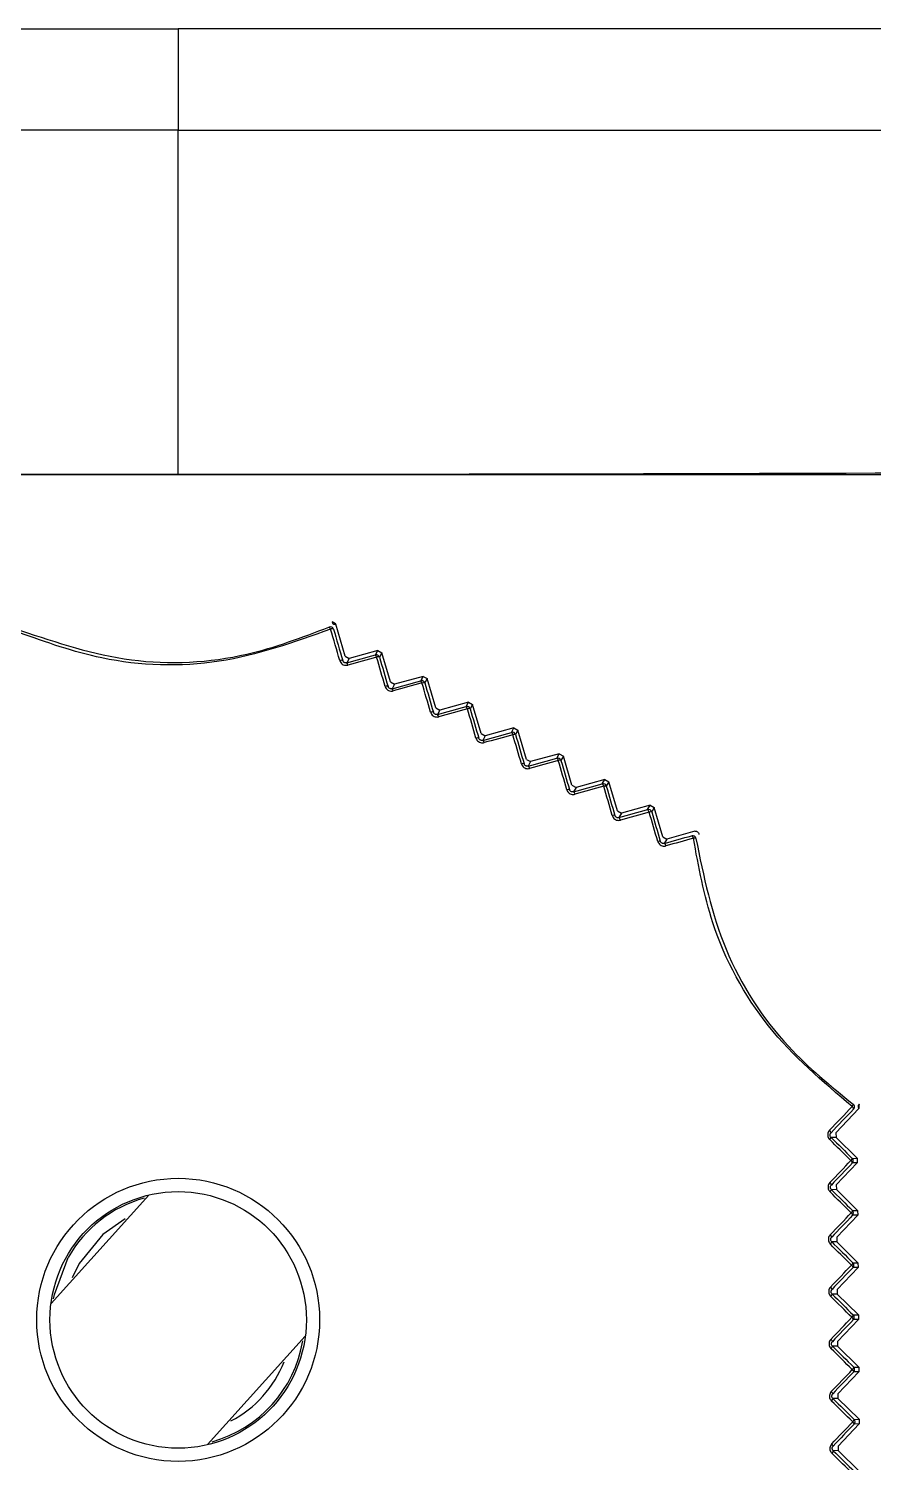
# Model space of a CAD drawing. Extents: x 9.3 to 87.2, y 1.1 to 68.8.
# Drawn here: x 37.992 to 39.012, y 12.281 to 14.011 of the extents above; entities that cross this region are included whole.
import ezdxf

# ---------------------------------------------------------------- set-up
doc = ezdxf.new("R2010")
doc.units = 0
doc.header["$MEASUREMENT"] = 0
doc.layers.add('OBJECT', color=7, linetype='CONTINUOUS')

msp = doc.modelspace()

# ---------------------------------------------------------------- linework, layer by layer
at = {"layer": 'OBJECT'}
for p, q in [((36.6113, 14.0108), (38.1725, 14.0108)), ((38.1725, 14.0108), (38.1725, 13.8885)), ((39.7338, 14.0108), (38.1725, 14.0108)), ((38.1725, 13.8885), (36.5655, 13.8885)), ((38.1725, 13.4728), (38.1725, 13.8885)), ((38.1725, 13.8885), (39.7731, 13.8885)), ((38.1725, 13.4728), (37.0975, 13.4728)), ((38.1725, 13.4728), (38.1725, 13.4728)), ((38.1725, 13.4728), (39.2389, 13.4728)), ((38.3625, 13.2926), (38.3585, 13.295)), ((38.3625, 13.2926), (38.3627, 13.2921)), ((38.3741, 13.2536), (38.3627, 13.2921)), ((38.3741, 13.2536), (38.379, 13.2509)), ((38.4136, 13.2604), (38.379, 13.2509)), ((38.4107, 13.2552), (38.4136, 13.2604)), ((38.4136, 13.2604), (38.4185, 13.2577)), ((38.4185, 13.2577), (38.4156, 13.2524)), ((38.4289, 13.2225), (38.4185, 13.2577)), ((38.379, 13.2509), (38.3761, 13.2456)), ((38.4289, 13.2225), (38.4338, 13.2198)), ((38.4338, 13.2198), (38.4308, 13.2144)), ((38.4684, 13.2293), (38.4338, 13.2198)), ((38.4655, 13.224), (38.4684, 13.2293)), ((38.4684, 13.2293), (38.4733, 13.2266)), ((38.4733, 13.2266), (38.4704, 13.2213)), ((38.4837, 13.1914), (38.4733, 13.2266)), ((38.4837, 13.1914), (38.4886, 13.1886)), ((38.4886, 13.1886), (38.4856, 13.1833)), ((38.5232, 13.1982), (38.4886, 13.1886)), ((38.5202, 13.1929), (38.5232, 13.1982)), ((38.5232, 13.1982), (38.5281, 13.1954)), ((38.5281, 13.1954), (38.5251, 13.1901)), ((38.5384, 13.1602), (38.5281, 13.1954)), ((38.5779, 13.167), (38.5433, 13.1575)), ((38.575, 13.1617), (38.5779, 13.167)), ((38.5779, 13.167), (38.5828, 13.1643)), ((38.5384, 13.1602), (38.5433, 13.1575)), ((38.5433, 13.1575), (38.5404, 13.1521)), ((38.5828, 13.1643), (38.5799, 13.159)), ((38.5932, 13.1291), (38.5828, 13.1643)), ((38.6327, 13.1359), (38.5981, 13.1264)), ((38.6298, 13.1306), (38.6327, 13.1359)), ((38.6327, 13.1359), (38.6376, 13.1332)), ((38.6376, 13.1332), (38.6347, 13.1279)), ((38.648, 13.098), (38.6376, 13.1332)), ((38.5932, 13.1291), (38.5981, 13.1264)), ((38.5981, 13.1264), (38.5951, 13.121)), ((38.648, 13.098), (38.6529, 13.0953)), ((38.6875, 13.1048), (38.6529, 13.0953)), ((38.6846, 13.0995), (38.6875, 13.1048)), ((38.6875, 13.1048), (38.6924, 13.1021)), ((38.6924, 13.1021), (38.6895, 13.0968)), ((38.7028, 13.0669), (38.6924, 13.1021)), ((38.6529, 13.0953), (38.6499, 13.0899)), ((38.7028, 13.0669), (38.7077, 13.0642)), ((38.7077, 13.0642), (38.7047, 13.0588)), ((38.7423, 13.0737), (38.7077, 13.0642)), ((38.7394, 13.0685), (38.7423, 13.0737)), ((38.7423, 13.0737), (38.7472, 13.071)), ((38.7472, 13.071), (38.7443, 13.0657)), ((38.7576, 13.0358), (38.7472, 13.071)), ((38.7576, 13.0358), (38.7625, 13.033)), ((38.7625, 13.033), (38.7595, 13.0278)), ((38.7963, 13.0424), (38.7625, 13.033)), ((38.9668, 12.6786), (38.9945, 12.7077)), ((38.9948, 12.7082), (38.9945, 12.7077)), ((38.9948, 12.7082), (38.9948, 12.7129)), ((38.9669, 12.673), (38.9608, 12.6729)), ((38.9668, 12.6786), (38.9669, 12.673)), ((38.9924, 12.6478), (38.9669, 12.673)), ((38.9865, 12.6477), (38.9924, 12.6478)), ((38.9924, 12.6478), (38.9925, 12.6422)), ((38.9672, 12.6156), (38.9925, 12.6422)), ((38.9925, 12.6422), (38.9866, 12.6421)), ((38.9672, 12.6156), (38.9673, 12.61)), ((38.0193, 12.4724), (38.1369, 12.6031)), ((38.9673, 12.61), (38.9612, 12.6099)), ((38.9929, 12.5848), (38.9673, 12.61)), ((38.9677, 12.5526), (38.993, 12.5792)), ((38.9869, 12.5847), (38.9929, 12.5848)), ((38.993, 12.5792), (38.9869, 12.5791)), ((38.9929, 12.5848), (38.993, 12.5792)), ((38.9678, 12.547), (38.9616, 12.5469)), ((38.9677, 12.5526), (38.9678, 12.547)), ((38.9933, 12.5218), (38.9678, 12.547)), ((38.0529, 12.5208), (38.0445, 12.5034)), ((38.9681, 12.4896), (38.9934, 12.5162)), ((38.9873, 12.5217), (38.9933, 12.5218)), ((38.9934, 12.5162), (38.9874, 12.5161)), ((38.9933, 12.5218), (38.9934, 12.5162)), ((38.9682, 12.484), (38.9621, 12.4839)), ((38.9681, 12.4896), (38.9682, 12.484)), ((38.9938, 12.4588), (38.9682, 12.484)), ((38.9877, 12.4587), (38.9938, 12.4588)), ((38.9938, 12.4588), (38.9939, 12.4532)), ((38.9686, 12.4266), (38.9939, 12.4532)), ((38.9939, 12.4532), (38.9878, 12.4531)), ((38.3257, 12.4333), (38.2081, 12.3025)), ((38.9687, 12.421), (38.9625, 12.4209)), ((38.9686, 12.4266), (38.9687, 12.421)), ((38.9942, 12.3958), (38.9687, 12.421)), ((38.969, 12.3636), (38.9943, 12.3902)), ((38.9882, 12.3957), (38.9942, 12.3958)), ((38.9943, 12.3902), (38.9882, 12.3901)), ((38.9942, 12.3958), (38.9943, 12.3902)), ((38.9691, 12.358), (38.963, 12.3579)), ((38.969, 12.3636), (38.9691, 12.358)), ((38.9946, 12.3328), (38.9691, 12.358)), ((38.9694, 12.3006), (38.9947, 12.3272)), ((38.9886, 12.3327), (38.9946, 12.3328)), ((38.9947, 12.3272), (38.9887, 12.3271)), ((38.9946, 12.3328), (38.9947, 12.3272)), ((38.9694, 12.3006), (38.9695, 12.295)), ((38.9695, 12.295), (38.9634, 12.2949)), ((38.9951, 12.2698), (38.9695, 12.295))]:
    msp.add_line(p, q, dxfattribs=at)
at = {"layer": 'OBJECT', "flags": 128}
for points in [[(38.3601, 13.2862), (38.36, 13.2864), (38.3597, 13.2865), (38.3594, 13.2866), (38.3589, 13.2866), (38.3584, 13.2866), (38.3578, 13.2866), (38.3572, 13.2865), (38.3565, 13.2863)], [(38.3676, 13.2484), (38.3662, 13.2531), (38.3648, 13.2579), (38.3635, 13.2626), (38.3621, 13.2674), (38.3607, 13.2721), (38.3593, 13.2768), (38.3579, 13.2816), (38.3565, 13.2863)], [(38.3601, 13.2862), (38.3615, 13.2815), (38.3629, 13.2768), (38.3642, 13.272), (38.3656, 13.2673), (38.367, 13.2626), (38.3684, 13.2578), (38.3698, 13.2531), (38.3712, 13.2483)], [(38.3761, 13.2456), (38.3804, 13.2468), (38.3847, 13.248), (38.3891, 13.2492), (38.3934, 13.2504), (38.3977, 13.2516), (38.402, 13.2528), (38.4064, 13.254), (38.4107, 13.2552)], [(38.4121, 13.2525), (38.4078, 13.2513), (38.4034, 13.2501), (38.3991, 13.2489), (38.3948, 13.2477), (38.3904, 13.2465), (38.3861, 13.2453), (38.3818, 13.2441), (38.3774, 13.2429)], [(38.4225, 13.2171), (38.4212, 13.2216), (38.4199, 13.226), (38.4186, 13.2304), (38.4173, 13.2348), (38.416, 13.2392), (38.4147, 13.2437), (38.4134, 13.2481), (38.4121, 13.2525)], [(38.4156, 13.2524), (38.4169, 13.248), (38.4182, 13.2436), (38.4195, 13.2392), (38.4208, 13.2348), (38.422, 13.2304), (38.4233, 13.226), (38.4246, 13.2216), (38.4259, 13.2172)], [(38.4308, 13.2144), (38.4352, 13.2156), (38.4395, 13.2168), (38.4438, 13.218), (38.4481, 13.2192), (38.4525, 13.2204), (38.4568, 13.2216), (38.4611, 13.2228), (38.4655, 13.224)], [(38.4669, 13.2213), (38.4626, 13.2201), (38.4583, 13.2189), (38.4539, 13.2177), (38.4496, 13.2165), (38.4453, 13.2153), (38.4409, 13.2141), (38.4366, 13.2129), (38.4323, 13.2117)], [(38.4773, 13.1859), (38.476, 13.1904), (38.4747, 13.1948), (38.4734, 13.1992), (38.4721, 13.2036), (38.4708, 13.208), (38.4695, 13.2125), (38.4682, 13.2169), (38.4669, 13.2213)], [(38.4704, 13.2213), (38.4716, 13.2169), (38.4729, 13.2125), (38.4742, 13.2081), (38.4755, 13.2037), (38.4768, 13.1992), (38.4781, 13.1948), (38.4794, 13.1904), (38.4807, 13.186)], [(38.4856, 13.1833), (38.4899, 13.1845), (38.4942, 13.1857), (38.4986, 13.1869), (38.5029, 13.1881), (38.5072, 13.1893), (38.5116, 13.1905), (38.5159, 13.1917), (38.5202, 13.1929)], [(38.5218, 13.1901), (38.5175, 13.1889), (38.5131, 13.1877), (38.5088, 13.1865), (38.5045, 13.1853), (38.5001, 13.1841), (38.4958, 13.1829), (38.4914, 13.1817), (38.4871, 13.1805)], [(38.5321, 13.1548), (38.5308, 13.1592), (38.5296, 13.1636), (38.5283, 13.168), (38.527, 13.1724), (38.5257, 13.1769), (38.5244, 13.1813), (38.5231, 13.1857), (38.5218, 13.1901)], [(38.5251, 13.1901), (38.5264, 13.1857), (38.5277, 13.1813), (38.529, 13.1769), (38.5303, 13.1725), (38.5316, 13.1681), (38.5329, 13.1637), (38.5342, 13.1593), (38.5355, 13.1549)], [(38.5404, 13.1521), (38.5447, 13.1533), (38.549, 13.1545), (38.5534, 13.1557), (38.5577, 13.1569), (38.562, 13.1581), (38.5663, 13.1593), (38.5707, 13.1605), (38.575, 13.1617)], [(38.5766, 13.1589), (38.5723, 13.1577), (38.568, 13.1565), (38.5636, 13.1553), (38.5593, 13.1541), (38.555, 13.1529), (38.5506, 13.1517), (38.5463, 13.1505), (38.542, 13.1493)], [(38.587, 13.1236), (38.5857, 13.128), (38.5844, 13.1324), (38.5831, 13.1369), (38.5818, 13.1413), (38.5805, 13.1457), (38.5792, 13.1501), (38.5779, 13.1545), (38.5766, 13.1589)], [(38.5799, 13.159), (38.5812, 13.1546), (38.5825, 13.1502), (38.5838, 13.1458), (38.5851, 13.1414), (38.5864, 13.137), (38.5876, 13.1326), (38.5889, 13.1282), (38.5902, 13.1237)], [(38.5951, 13.121), (38.5995, 13.1222), (38.6038, 13.1234), (38.6081, 13.1246), (38.6125, 13.1258), (38.6168, 13.127), (38.6211, 13.1282), (38.6255, 13.1294), (38.6298, 13.1306)], [(38.6315, 13.1278), (38.6272, 13.1266), (38.6228, 13.1254), (38.6185, 13.1242), (38.6142, 13.123), (38.6098, 13.1218), (38.6055, 13.1206), (38.6012, 13.1193), (38.5968, 13.1181)], [(38.6419, 13.0924), (38.6406, 13.0969), (38.6393, 13.1013), (38.638, 13.1057), (38.6367, 13.1101), (38.6354, 13.1145), (38.6341, 13.1189), (38.6328, 13.1234), (38.6315, 13.1278)], [(38.6347, 13.1279), (38.636, 13.1235), (38.6373, 13.1191), (38.6386, 13.1147), (38.6398, 13.1103), (38.6411, 13.1059), (38.6424, 13.1015), (38.6437, 13.0971), (38.645, 13.0926)], [(38.6499, 13.0899), (38.6543, 13.0911), (38.6586, 13.0923), (38.6629, 13.0935), (38.6673, 13.0947), (38.6716, 13.0959), (38.6759, 13.0971), (38.6802, 13.0983), (38.6846, 13.0995)], [(38.6864, 13.0966), (38.6821, 13.0954), (38.6777, 13.0942), (38.6734, 13.093), (38.669, 13.0918), (38.6647, 13.0906), (38.6604, 13.0894), (38.656, 13.0882), (38.6517, 13.087)], [(38.6967, 13.0613), (38.6954, 13.0657), (38.6942, 13.0702), (38.6929, 13.0746), (38.6916, 13.079), (38.6903, 13.0834), (38.689, 13.0878), (38.6877, 13.0922), (38.6864, 13.0966)], [(38.6895, 13.0968), (38.6908, 13.0924), (38.6921, 13.088), (38.6933, 13.0836), (38.6946, 13.0792), (38.6959, 13.0748), (38.6972, 13.0704), (38.6985, 13.066), (38.6998, 13.0616)], [(38.7047, 13.0588), (38.7091, 13.06), (38.7134, 13.0613), (38.7177, 13.0625), (38.7221, 13.0637), (38.7264, 13.0649), (38.7307, 13.0661), (38.735, 13.0673), (38.7394, 13.0685)], [(38.7413, 13.0655), (38.7369, 13.0643), (38.7326, 13.0631), (38.7283, 13.0619), (38.7239, 13.0607), (38.7196, 13.0595), (38.7152, 13.0583), (38.7109, 13.0571), (38.7066, 13.0559)], [(38.7516, 13.0302), (38.7503, 13.0346), (38.749, 13.039), (38.7477, 13.0435), (38.7464, 13.0479), (38.7451, 13.0523), (38.7439, 13.0567), (38.7426, 13.0611), (38.7413, 13.0655)], [(38.7443, 13.0657), (38.7456, 13.0613), (38.7469, 13.0569), (38.7481, 13.0525), (38.7494, 13.0481), (38.7507, 13.0437), (38.752, 13.0393), (38.7533, 13.0349), (38.7546, 13.0305)], [(38.7595, 13.0278), (38.7637, 13.0289), (38.7678, 13.0301), (38.772, 13.0312), (38.7761, 13.0324), (38.7803, 13.0335), (38.7844, 13.0347), (38.7885, 13.0358), (38.7927, 13.037)], [(38.7946, 13.034), (38.7905, 13.0328), (38.7864, 13.0317), (38.7822, 13.0305), (38.7781, 13.0294), (38.7739, 13.0282), (38.7698, 13.0271), (38.7656, 13.0259), (38.7614, 13.0248)], [(38.7946, 13.034), (38.7944, 13.0346), (38.7942, 13.0352), (38.7939, 13.0358), (38.7936, 13.0362), (38.7934, 13.0366), (38.7931, 13.0368), (38.7929, 13.037), (38.7927, 13.037)], [(38.959, 12.6816), (38.9624, 12.6852), (38.9659, 12.6888), (38.9693, 12.6924), (38.9727, 12.6959), (38.9761, 12.6995), (38.9795, 12.7031), (38.9829, 12.7067), (38.9863, 12.7102)], [(38.9881, 12.7071), (38.9846, 12.7035), (38.9812, 12.7), (38.9778, 12.6964), (38.9744, 12.6928), (38.971, 12.6893), (38.9676, 12.6857), (38.9642, 12.6821), (38.9608, 12.6785)], [(38.9881, 12.7071), (38.9881, 12.7073), (38.9881, 12.7075), (38.988, 12.7079), (38.9878, 12.7083), (38.9876, 12.7087), (38.9872, 12.7092), (38.9868, 12.7097), (38.9863, 12.7102)], [(38.9848, 12.6452), (38.9816, 12.6483), (38.9784, 12.6515), (38.9752, 12.6546), (38.972, 12.6578), (38.9688, 12.6609), (38.9656, 12.6641), (38.9624, 12.6672), (38.9592, 12.6704)], [(38.9608, 12.6729), (38.9641, 12.6698), (38.9673, 12.6666), (38.9705, 12.6635), (38.9737, 12.6603), (38.9769, 12.6572), (38.9801, 12.654), (38.9833, 12.6509), (38.9865, 12.6477)], [(38.9594, 12.6185), (38.9626, 12.6219), (38.9658, 12.6252), (38.969, 12.6285), (38.9721, 12.6319), (38.9753, 12.6352), (38.9785, 12.6385), (38.9817, 12.6418), (38.9848, 12.6452)], [(38.9866, 12.6421), (38.9834, 12.6388), (38.9802, 12.6355), (38.977, 12.6322), (38.9739, 12.6288), (38.9707, 12.6255), (38.9675, 12.6222), (38.9643, 12.6189), (38.9612, 12.6155)], [(38.9852, 12.5821), (38.982, 12.5852), (38.9788, 12.5884), (38.9756, 12.5915), (38.9724, 12.5947), (38.9692, 12.5978), (38.966, 12.601), (38.9628, 12.6042), (38.9596, 12.6073)], [(38.9612, 12.6099), (38.9644, 12.6068), (38.9676, 12.6036), (38.9709, 12.6005), (38.9741, 12.5973), (38.9773, 12.5942), (38.9805, 12.591), (38.9837, 12.5879), (38.9869, 12.5847)], [(38.9598, 12.5554), (38.963, 12.5588), (38.9662, 12.5621), (38.9694, 12.5654), (38.9725, 12.5688), (38.9757, 12.5721), (38.9789, 12.5754), (38.9821, 12.5788), (38.9852, 12.5821)], [(38.9869, 12.5791), (38.9838, 12.5758), (38.9806, 12.5725), (38.9774, 12.5692), (38.9743, 12.5658), (38.9711, 12.5625), (38.9679, 12.5592), (38.9647, 12.5559), (38.9616, 12.5525)], [(38.1087, 12.5748), (38.0814, 12.556), (38.0529, 12.5208)], [(38.9857, 12.519), (38.9824, 12.5221), (38.9792, 12.5253), (38.976, 12.5284), (38.9728, 12.5316), (38.9696, 12.5347), (38.9664, 12.5379), (38.9632, 12.5411), (38.96, 12.5442)], [(38.9616, 12.5469), (38.9648, 12.5438), (38.9681, 12.5406), (38.9713, 12.5375), (38.9745, 12.5343), (38.9777, 12.5312), (38.9809, 12.528), (38.9841, 12.5249), (38.9873, 12.5217)], [(38.022, 12.4782), (38.023, 12.4835), (38.0398, 12.5282)], [(38.9602, 12.4924), (38.9634, 12.4957), (38.9666, 12.499), (38.9698, 12.5023), (38.9729, 12.5057), (38.9761, 12.509), (38.9793, 12.5123), (38.9825, 12.5157), (38.9857, 12.519)], [(38.9874, 12.5161), (38.9842, 12.5128), (38.981, 12.5095), (38.9779, 12.5062), (38.9747, 12.5028), (38.9715, 12.4995), (38.9683, 12.4962), (38.9652, 12.4929), (38.962, 12.4895)], [(38.9861, 12.4559), (38.9829, 12.459), (38.9797, 12.4622), (38.9765, 12.4653), (38.9733, 12.4685), (38.97, 12.4717), (38.9668, 12.4748), (38.9636, 12.478), (38.9604, 12.4811)], [(38.9621, 12.4839), (38.9653, 12.4808), (38.9685, 12.4776), (38.9717, 12.4745), (38.9749, 12.4713), (38.9781, 12.4682), (38.9813, 12.465), (38.9845, 12.4619), (38.9877, 12.4587)], [(38.9607, 12.4293), (38.9638, 12.4326), (38.967, 12.4359), (38.9702, 12.4393), (38.9734, 12.4426), (38.9766, 12.4459), (38.9797, 12.4492), (38.9829, 12.4526), (38.9861, 12.4559)], [(38.9878, 12.4531), (38.9846, 12.4498), (38.9815, 12.4465), (38.9783, 12.4432), (38.9751, 12.4398), (38.9719, 12.4365), (38.9688, 12.4332), (38.9656, 12.4299), (38.9624, 12.4265)], [(38.9625, 12.4209), (38.9657, 12.4178), (38.9689, 12.4146), (38.9721, 12.4115), (38.9753, 12.4083), (38.9785, 12.4052), (38.9817, 12.402), (38.985, 12.3989), (38.9882, 12.3957)], [(38.9865, 12.3928), (38.9833, 12.396), (38.9801, 12.3991), (38.9769, 12.4023), (38.9737, 12.4054), (38.9705, 12.4086), (38.9673, 12.4117), (38.9641, 12.4149), (38.9608, 12.418)], [(38.9611, 12.3662), (38.9643, 12.3695), (38.9675, 12.3728), (38.9707, 12.3762), (38.9738, 12.3795), (38.977, 12.3828), (38.9802, 12.3862), (38.9834, 12.3895), (38.9865, 12.3928)], [(38.9882, 12.3901), (38.9851, 12.3868), (38.9819, 12.3835), (38.9787, 12.3802), (38.9756, 12.3768), (38.9724, 12.3735), (38.9692, 12.3702), (38.966, 12.3669), (38.9629, 12.3635)], [(38.987, 12.3297), (38.9838, 12.3329), (38.9806, 12.336), (38.9774, 12.3392), (38.9742, 12.3423), (38.971, 12.3455), (38.9677, 12.3486), (38.9645, 12.3518), (38.9613, 12.3549)], [(38.963, 12.3579), (38.9662, 12.3548), (38.9694, 12.3516), (38.9726, 12.3485), (38.9758, 12.3453), (38.979, 12.3422), (38.9822, 12.339), (38.9854, 12.3359), (38.9886, 12.3327)], [(38.9616, 12.3031), (38.9648, 12.3064), (38.968, 12.3097), (38.9711, 12.3131), (38.9743, 12.3164), (38.9775, 12.3197), (38.9807, 12.3231), (38.9838, 12.3264), (38.987, 12.3297)], [(38.9887, 12.3271), (38.9855, 12.3238), (38.9824, 12.3205), (38.9792, 12.3172), (38.976, 12.3138), (38.9729, 12.3105), (38.9697, 12.3072), (38.9665, 12.3039), (38.9633, 12.3005)], [(38.9875, 12.2666), (38.9843, 12.2698), (38.9811, 12.2729), (38.9779, 12.2761), (38.9747, 12.2792), (38.9714, 12.2824), (38.9682, 12.2855), (38.965, 12.2887), (38.9618, 12.2919)], [(38.9634, 12.2949), (38.9667, 12.2918), (38.9699, 12.2886), (38.9731, 12.2855), (38.9763, 12.2823), (38.9795, 12.2792), (38.9827, 12.276), (38.9859, 12.2729), (38.9891, 12.2697)]]:
    msp.add_lwpolyline(points, dxfattribs=at)
at = {"layer": 'OBJECT'}
for radius in [0.1708, 0.1548]:
    msp.add_circle((38.1725, 12.4528), radius, dxfattribs=at)
for centre, radius, start, end in [((38.3563, 13.2851), 0.004, 16.4494, 114.705), ((38.3525, 13.2851), 0.00421, 17.2124, 60.3545), ((38.4118, 13.2513), 0.004, 16.4447, 105.3838), ((38.4075, 13.2518), 0.00462, 8.5166, 46.8912), ((38.4138, 13.2489), 0.00395, 63.2058, 115.5987), ((38.3694, 13.2447), 0.00401, 63.2312, 115.7939), ((38.3726, 13.2421), 0.00493, 8.8589, 44.5992), ((38.4242, 13.2135), 0.00408, 65.0563, 115.4472), ((38.4665, 13.2202), 0.004, 16.4441, 105.3844), ((38.4626, 13.2207), 0.00443, 8.0338, 49.2001), ((38.4687, 13.2176), 0.00402, 65.0629, 115.2529), ((38.4276, 13.211), 0.00469, 8.3623, 46.9822), ((38.4791, 13.1822), 0.00416, 66.9883, 115.0632), ((38.4826, 13.1799), 0.0045, 7.8886, 49.2505), ((38.5213, 13.189), 0.004, 16.4483, 105.3802), ((38.5175, 13.1895), 0.00429, 7.6209, 51.3543), ((38.5235, 13.1864), 0.0041, 67.0102, 114.8795), ((38.5339, 13.1509), 0.00427, 69.008, 114.676), ((38.5376, 13.1487), 0.00435, 7.4255, 51.417), ((38.5761, 13.1579), 0.004, 16.4447, 105.3838), ((38.5725, 13.1584), 0.00417, 7.2045, 53.4282), ((38.5784, 13.1551), 0.0042, 69.0507, 114.4896), ((38.6308, 13.1268), 0.004, 16.4441, 105.3844), ((38.6275, 13.1273), 0.00408, 6.8327, 55.382), ((38.5888, 13.1196), 0.0044, 71.1553, 114.2405), ((38.5926, 13.1176), 0.00424, 7.0236, 53.4465), ((38.6333, 13.1238), 0.00434, 71.2049, 114.0792), ((38.6856, 13.0957), 0.004, 16.4511, 105.3803), ((38.6824, 13.0962), 0.004, 6.4673, 57.2602), ((38.6882, 13.0925), 0.0045, 73.4723, 113.6322), ((38.6437, 13.0883), 0.00457, 73.3714, 113.7992), ((38.6476, 13.0865), 0.00414, 6.6319, 55.3985), ((38.6986, 13.0569), 0.00478, 75.7494, 113.3066), ((38.7404, 13.0646), 0.004, 16.4447, 105.3838), ((38.7373, 13.0651), 0.00394, 6.1305, 59.0291), ((38.7431, 13.0612), 0.00472, 75.862, 113.1449), ((38.7025, 13.0554), 0.00407, 6.2752, 57.2356), ((38.7536, 13.0255), 0.00506, 78.2434, 112.7837), ((38.7575, 13.0243), 0.004, 5.9114, 59.0209), ((38.7937, 13.0331), 0.004, 6.5504, 105.3836), ((38.7957, 13.0299), 0.00425, 61.3949, 103.9881), ((38.9833, 12.7131), 0.00421, 317.2218, 0.3597), ((38.9852, 12.7098), 0.004, 316.4416, 54.7209), ((38.9568, 12.6783), 0.00401, 3.2396, 55.7853), ((38.9561, 12.6742), 0.00493, 308.8511, 344.5945), ((38.982, 12.6488), 0.00462, 308.5204, 346.8938), ((38.9837, 12.6449), 0.004, 316.4462, 45.3892), ((38.9826, 12.6419), 0.00395, 3.2215, 55.5938), ((38.9571, 12.6152), 0.00408, 5.0898, 55.4328), ((38.1725, 12.4528), 0.1526, 105.6209, 150.3896), ((38.9567, 12.611), 0.00469, 308.3719, 346.9765), ((38.9825, 12.5856), 0.00443, 308.0341, 349.2035), ((38.9829, 12.5788), 0.00402, 5.0678, 55.2469), ((38.984, 12.5819), 0.004, 316.4478, 45.3875), ((38.9574, 12.552), 0.00417, 7.0052, 55.0515), ((38.9572, 12.5478), 0.0045, 307.8859, 349.2605), ((38.983, 12.5224), 0.00429, 307.6424, 351.34), ((38.9833, 12.5156), 0.00411, 7.0463, 54.85), ((38.9845, 12.5189), 0.004, 316.4462, 45.3892), ((38.9578, 12.4889), 0.00427, 9.0046, 54.6824), ((38.9578, 12.4846), 0.00435, 307.4397, 351.4127), ((38.9836, 12.4592), 0.00417, 307.2064, 353.4134), ((38.9836, 12.4525), 0.0042, 9.0546, 54.4954), ((38.9849, 12.4559), 0.004, 316.4451, 45.3783), ((38.1375, 12.4528), 1.04, 180, 270), ((38.2075, 12.4528), 1.0443, 270, 0), ((38.2075, 12.4528), 1.0313, 270, 0), ((38.1725, 12.4528), 0.1526, 285.6209, 350.4308), ((38.9581, 12.4257), 0.0044, 11.1155, 54.2756), ((38.9583, 12.4214), 0.00424, 307.0471, 353.4306), ((38.1725, 12.4528), 0.1376, 297.62, 338.4318), ((38.9841, 12.3961), 0.00408, 306.825, 355.3891), ((38.984, 12.3893), 0.00434, 11.2023, 54.0834), ((38.9853, 12.3929), 0.004, 316.4462, 45.3892), ((38.9584, 12.3625), 0.00457, 13.3849, 53.7944), ((38.9588, 12.3583), 0.00414, 306.6297, 355.3976), ((38.9846, 12.3329), 0.004, 306.454, 357.2847), ((38.9843, 12.3261), 0.0045, 13.4723, 53.6183), ((38.9858, 12.3299), 0.004, 316.4508, 45.3844), ((38.9587, 12.2992), 0.00479, 15.7842, 53.2728), ((38.9594, 12.2951), 0.00407, 306.2737, 357.249)]:
    msp.add_arc(centre, radius, start, end, dxfattribs=at)
for points in [[(37.0517, 13.4756), (37.4235, 13.4738), (37.7971, 13.4728), (38.1725, 13.4728)], [(39.2933, 13.4756), (38.9216, 13.4738), (38.548, 13.4728), (38.1725, 13.4728)]]:
    msp.add_open_spline(points, degree=3, dxfattribs=at)
for points, knots in [([(38.3565, 13.2863), (38.3124, 13.2705), (38.2241, 13.2389), (38.09, 13.243), (38.0132, 13.2704), (37.9803, 13.2822)], [0, 0, 0, 0, 0.363639, 0.72762, 1, 1, 1, 1]), ([(37.9822, 13.2846), (38.0261, 13.27), (38.114, 13.2407), (38.2467, 13.2476), (38.3221, 13.2764), (38.3546, 13.2887)], [0, 0, 0, 0, 0.362853, 0.726038, 1, 1, 1, 1]), ([(38.3585, 13.295), (38.3585, 13.2949), (38.3585, 13.2948), (38.3586, 13.2944), (38.3588, 13.2939), (38.3591, 13.2933), (38.3593, 13.293), (38.3595, 13.2928), (38.3596, 13.2927), (38.3597, 13.2926), (38.3598, 13.2926), (38.3598, 13.2926), (38.3599, 13.2925), (38.3599, 13.2925), (38.3599, 13.2925), (38.3599, 13.2925), (38.3599, 13.2925), (38.3599, 13.2925), (38.3599, 13.2925), (38.36, 13.2925), (38.36, 13.2925), (38.36, 13.2925), (38.36, 13.2925), (38.36, 13.2925), (38.36, 13.2924), (38.36, 13.2924), (38.36, 13.2924), (38.3601, 13.2924), (38.3602, 13.2923), (38.3605, 13.2922), (38.361, 13.2921), (38.3617, 13.2923), (38.3623, 13.2924), (38.3625, 13.2926), (38.3625, 13.2926)], [0, 0, 0, 0, 0.024365, 0.121825, 0.310977, 0.405464, 0.452691, 0.476305, 0.488116, 0.494026, 0.495988, 0.497304, 0.498186, 0.498779, 0.499177, 0.499446, 0.499627, 0.49975, 0.499835, 0.499915, 0.499955, 0.499985, 0.500005, 0.500025, 0.50005, 0.50009, 0.500216, 0.500792, 0.503078, 0.512204, 0.548696, 0.694651, 0.999856, 1, 1, 1, 1]), ([(38.3676, 13.2484), (38.368, 13.2475), (38.3686, 13.2458), (38.3706, 13.2439), (38.3731, 13.2428), (38.3754, 13.2425), (38.3769, 13.2428), (38.3774, 13.2429)], [0, 0, 0, 0, 0.220303, 0.440931, 0.653572, 0.859043, 1, 1, 1, 1]), ([(38.3761, 13.2456), (38.3757, 13.2455), (38.3749, 13.2454), (38.3737, 13.2456), (38.3727, 13.2461), (38.3719, 13.2469), (38.3714, 13.2477), (38.3712, 13.2482), (38.3712, 13.2483)], [0, 0, 0, 0, 0.183777, 0.368066, 0.543531, 0.722019, 0.919907, 1, 1, 1, 1]), ([(38.4225, 13.2171), (38.4228, 13.2163), (38.4234, 13.2146), (38.4254, 13.2127), (38.4278, 13.2116), (38.4302, 13.2113), (38.4317, 13.2116), (38.4323, 13.2117)], [0, 0, 0, 0, 0.218108, 0.436516, 0.647667, 0.853082, 1, 1, 1, 1]), ([(38.4308, 13.2144), (38.4304, 13.2143), (38.4297, 13.2142), (38.4285, 13.2144), (38.4274, 13.215), (38.4266, 13.2158), (38.4261, 13.2166), (38.426, 13.217), (38.4259, 13.2172)], [0, 0, 0, 0, 0.189869, 0.380412, 0.559426, 0.737656, 0.932066, 1, 1, 1, 1]), ([(38.4773, 13.1859), (38.4776, 13.1851), (38.4783, 13.1835), (38.4802, 13.1816), (38.4826, 13.1804), (38.485, 13.1801), (38.4865, 13.1804), (38.4871, 13.1805)], [0, 0, 0, 0, 0.215975, 0.432241, 0.642002, 0.847458, 1, 1, 1, 1]), ([(38.4856, 13.1833), (38.4852, 13.1832), (38.4844, 13.183), (38.4832, 13.1833), (38.4821, 13.1839), (38.4813, 13.1847), (38.4809, 13.1854), (38.4807, 13.1859), (38.4807, 13.186)], [0, 0, 0, 0, 0.196455, 0.39368, 0.576484, 0.75462, 0.945789, 1, 1, 1, 1]), ([(38.5321, 13.1548), (38.5325, 13.1539), (38.5331, 13.1523), (38.5351, 13.1504), (38.5374, 13.1492), (38.5399, 13.1489), (38.5413, 13.1492), (38.542, 13.1493)], [0, 0, 0, 0, 0.21395, 0.428144, 0.636618, 0.842155, 1, 1, 1, 1]), ([(38.5404, 13.1521), (38.5399, 13.1521), (38.5391, 13.1519), (38.5379, 13.1522), (38.5368, 13.1528), (38.536, 13.1536), (38.5356, 13.1544), (38.5355, 13.1548), (38.5355, 13.1549)], [0, 0, 0, 0, 0.203524, 0.407868, 0.594661, 0.772832, 0.9609, 1, 1, 1, 1]), ([(38.587, 13.1236), (38.5873, 13.1228), (38.588, 13.1212), (38.5899, 13.1193), (38.5923, 13.1181), (38.5947, 13.1177), (38.5962, 13.118), (38.5968, 13.1181)], [0, 0, 0, 0, 0.211963, 0.424178, 0.631435, 0.837177, 1, 1, 1, 1]), ([(38.5951, 13.121), (38.5947, 13.1209), (38.5939, 13.1208), (38.5926, 13.1211), (38.5915, 13.1217), (38.5907, 13.1226), (38.5904, 13.1233), (38.5902, 13.1237), (38.5902, 13.1237)], [0, 0, 0, 0, 0.211011, 0.423027, 0.613978, 0.7922, 0.977239, 1, 1, 1, 1]), ([(38.6419, 13.0924), (38.6422, 13.0916), (38.6428, 13.09), (38.6447, 13.0881), (38.6471, 13.0869), (38.6495, 13.0866), (38.651, 13.0869), (38.6517, 13.087)], [0, 0, 0, 0, 0.210084, 0.420345, 0.626496, 0.832526, 1, 1, 1, 1]), ([(38.6499, 13.0899), (38.6495, 13.0898), (38.6487, 13.0897), (38.6473, 13.09), (38.6462, 13.0907), (38.6454, 13.0916), (38.6452, 13.0923), (38.645, 13.0926)], [0, 0, 0, 0, 0.218974, 0.439083, 0.634309, 0.812619, 1, 1, 1, 1]), ([(38.6967, 13.0613), (38.6971, 13.0605), (38.6977, 13.0589), (38.6996, 13.057), (38.7019, 13.0558), (38.7044, 13.0554), (38.7059, 13.0557), (38.7066, 13.0559)], [0, 0, 0, 0, 0.208231, 0.416669, 0.621776, 0.828186, 1, 1, 1, 1]), ([(38.7047, 13.0588), (38.7043, 13.0588), (38.7034, 13.0586), (38.7021, 13.0589), (38.7009, 13.0597), (38.7002, 13.0606), (38.6999, 13.0612), (38.6998, 13.0616)], [0, 0, 0, 0, 0.227312, 0.4559026, 0.6554454, 0.8337553, 1, 1, 1, 1]), ([(38.7516, 13.0302), (38.7519, 13.0294), (38.7526, 13.0278), (38.7545, 13.0259), (38.7568, 13.0247), (38.7592, 13.0243), (38.7607, 13.0246), (38.7614, 13.0248)], [0, 0, 0, 0, 0.206469, 0.413095, 0.617264, 0.824165, 1, 1, 1, 1]), ([(38.7595, 13.0278), (38.7591, 13.0277), (38.7582, 13.0275), (38.7568, 13.0279), (38.7557, 13.0287), (38.755, 13.0296), (38.7547, 13.0302), (38.7546, 13.0305)], [0, 0, 0, 0, 0.236027, 0.4735, 0.677495, 0.855651, 1, 1, 1, 1]), ([(38.9863, 12.7102), (38.9506, 12.7405), (38.8791, 12.8012), (38.8156, 12.9194), (38.8009, 12.9996), (38.7946, 13.034)], [0, 0, 0, 0, 0.363639, 0.727621, 1, 1, 1, 1]), ([(38.7963, 13.0424), (38.7968, 13.0424), (38.7977, 13.0426), (38.799, 13.0423), (38.8001, 13.0415), (38.801, 13.0404), (38.8013, 13.0395), (38.8014, 13.039), (38.8014, 13.0389)], [0, 0, 0, 0, 0.19432, 0.388624, 0.582898, 0.777203, 0.971501, 1, 1, 1, 1]), ([(38.7977, 13.0336), (38.807, 12.9882), (38.8256, 12.8975), (38.8979, 12.786), (38.9605, 12.735), (38.9875, 12.7131)], [0, 0, 0, 0, 0.362853, 0.726038, 1, 1, 1, 1]), ([(38.9948, 12.7129), (38.9948, 12.7128), (38.9947, 12.7127), (38.9944, 12.7124), (38.994, 12.712), (38.9937, 12.7115), (38.9935, 12.7111), (38.9935, 12.7109), (38.9934, 12.7107), (38.9934, 12.7106), (38.9934, 12.7105), (38.9934, 12.7105), (38.9934, 12.7104), (38.9934, 12.7104), (38.9934, 12.7104), (38.9934, 12.7104), (38.9934, 12.7104), (38.9934, 12.7103), (38.9934, 12.7103), (38.9934, 12.7103), (38.9934, 12.7103), (38.9934, 12.7103), (38.9934, 12.7103), (38.9934, 12.7103), (38.9934, 12.7103), (38.9934, 12.7103), (38.9934, 12.7102), (38.9934, 12.7102), (38.9934, 12.71), (38.9935, 12.7098), (38.9936, 12.7092), (38.9941, 12.7087), (38.9944, 12.7084), (38.9948, 12.7082), (38.9948, 12.7082)], [0, 0, 0, 0, 0.024365, 0.121825, 0.310977, 0.405464, 0.452691, 0.476305, 0.488116, 0.494026, 0.495988, 0.497304, 0.498186, 0.498779, 0.499177, 0.499446, 0.499627, 0.49975, 0.499835, 0.499915, 0.499954, 0.499985, 0.500005, 0.500026, 0.50005, 0.50009, 0.500216, 0.500792, 0.503078, 0.512204, 0.548696, 0.694651, 0.999856, 1, 1, 1, 1]), ([(38.959, 12.6816), (38.9585, 12.6809), (38.9574, 12.6795), (38.9567, 12.6768), (38.9569, 12.6741), (38.9578, 12.6719), (38.9588, 12.6708), (38.9592, 12.6704)], [0, 0, 0, 0, 0.220288, 0.440937, 0.653573, 0.859052, 1, 1, 1, 1]), ([(38.9608, 12.6729), (38.9606, 12.6732), (38.9601, 12.6738), (38.9597, 12.6749), (38.9596, 12.6761), (38.9599, 12.6772), (38.9603, 12.678), (38.9607, 12.6784), (38.9608, 12.6785)], [0, 0, 0, 0, 0.183808, 0.36808, 0.543553, 0.722018, 0.919928, 1, 1, 1, 1]), ([(38.9594, 12.6185), (38.9589, 12.6178), (38.9577, 12.6164), (38.9571, 12.6138), (38.9573, 12.6111), (38.9582, 12.6089), (38.9592, 12.6078), (38.9596, 12.6073)], [0, 0, 0, 0, 0.218075, 0.436489, 0.647639, 0.853064, 1, 1, 1, 1]), ([(38.9612, 12.6099), (38.961, 12.6102), (38.9605, 12.6108), (38.9601, 12.612), (38.96, 12.6132), (38.9603, 12.6143), (38.9607, 12.6151), (38.9611, 12.6154), (38.9612, 12.6155)], [0, 0, 0, 0, 0.189909, 0.380394, 0.559439, 0.737633, 0.932054, 1, 1, 1, 1]), ([(38.9598, 12.5554), (38.9593, 12.5547), (38.9582, 12.5534), (38.9575, 12.5507), (38.9577, 12.548), (38.9586, 12.5458), (38.9596, 12.5447), (38.96, 12.5442)], [0, 0, 0, 0, 0.2159649, 0.4322387, 0.6420117, 0.8474329, 1, 1, 1, 1]), ([(38.9616, 12.5469), (38.9614, 12.5472), (38.9609, 12.5478), (38.9604, 12.549), (38.9604, 12.5502), (38.9607, 12.5514), (38.9612, 12.5521), (38.9615, 12.5525), (38.9616, 12.5525)], [0, 0, 0, 0, 0.196418, 0.393623, 0.576436, 0.754579, 0.945801, 1, 1, 1, 1]), ([(38.9602, 12.4924), (38.9597, 12.4917), (38.9586, 12.4903), (38.9579, 12.4876), (38.9581, 12.485), (38.959, 12.4827), (38.96, 12.4816), (38.9604, 12.4811)], [0, 0, 0, 0, 0.213918, 0.428129, 0.636598, 0.842123, 1, 1, 1, 1]), ([(38.9621, 12.4839), (38.9618, 12.4842), (38.9613, 12.4849), (38.9609, 12.4861), (38.9608, 12.4873), (38.9612, 12.4885), (38.9616, 12.4892), (38.9619, 12.4895), (38.962, 12.4895)], [0, 0, 0, 0, 0.20354, 0.40787, 0.594667, 0.77282, 0.960912, 1, 1, 1, 1]), ([(38.9607, 12.4293), (38.9601, 12.4286), (38.959, 12.4272), (38.9584, 12.4246), (38.9585, 12.4219), (38.9594, 12.4197), (38.9604, 12.4185), (38.9608, 12.418)], [0, 0, 0, 0, 0.211956, 0.424168, 0.631432, 0.83715, 1, 1, 1, 1]), ([(38.9625, 12.4209), (38.9622, 12.4213), (38.9617, 12.4219), (38.9613, 12.4232), (38.9613, 12.4244), (38.9617, 12.4255), (38.9621, 12.4262), (38.9624, 12.4265), (38.9624, 12.4265)], [0, 0, 0, 0, 0.211024, 0.423058, 0.61397, 0.792197, 0.977262, 1, 1, 1, 1]), ([(38.9611, 12.3662), (38.9606, 12.3655), (38.9595, 12.3641), (38.9588, 12.3615), (38.959, 12.3589), (38.9599, 12.3566), (38.9609, 12.3555), (38.9613, 12.3549)], [0, 0, 0, 0, 0.210071, 0.420366, 0.626493, 0.832528, 1, 1, 1, 1]), ([(38.963, 12.3579), (38.9627, 12.3583), (38.9621, 12.3589), (38.9617, 12.3602), (38.9618, 12.3615), (38.9622, 12.3627), (38.9626, 12.3632), (38.9629, 12.3635)], [0, 0, 0, 0, 0.218981, 0.439069, 0.634266, 0.812574, 1, 1, 1, 1]), ([(38.9616, 12.3031), (38.9611, 12.3024), (38.96, 12.301), (38.9593, 12.2985), (38.9594, 12.2958), (38.9603, 12.2935), (38.9613, 12.2924), (38.9618, 12.2919)], [0, 0, 0, 0, 0.20825, 0.416663, 0.621781, 0.828171, 1, 1, 1, 1]), ([(38.9634, 12.2949), (38.9632, 12.2953), (38.9626, 12.296), (38.9622, 12.2973), (38.9623, 12.2986), (38.9627, 12.2997), (38.9631, 12.3003), (38.9633, 12.3005)], [0, 0, 0, 0, 0.227312, 0.45587, 0.655436, 0.833739, 1, 1, 1, 1])]:
    msp.add_open_spline(points, degree=3, knots=knots, dxfattribs=at)

doc.saveas('drawing.dxf')
